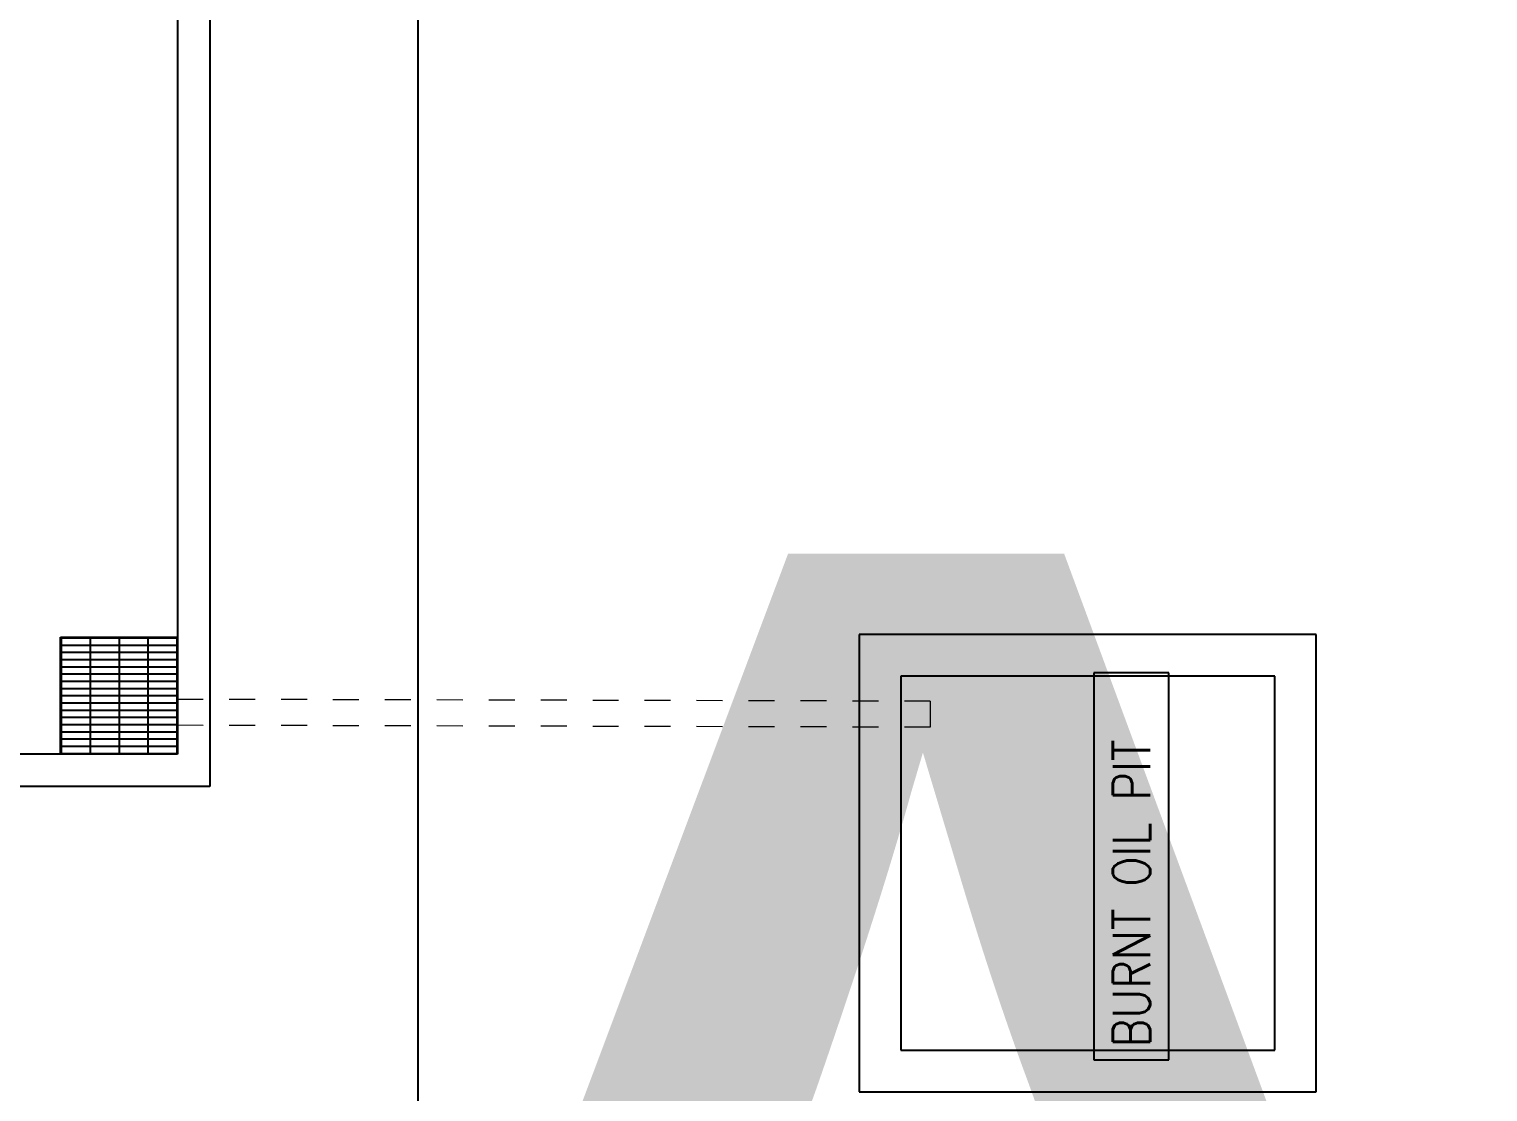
# Model space of a CAD drawing. Header units: metres. Extents: x 531333 to 531754, y 2674782 to 2675087.
# Drawn here: x 531569.25 to 531574.86, y 2674962.27 to 2674966.36 of the extents above; entities that cross this region are included whole.
import ezdxf

# ---------------------------------------------------------------- set-up
doc = ezdxf.new("R2010")
doc.units = ezdxf.units.M
doc.header["$MEASUREMENT"] = 0
doc.linetypes.add('HIDDEN', pattern=[0.375, 0.25, -0.125])
doc.layers.add('IDT', color=7, linetype='Continuous')
doc.layers.add('MMS Block Numbering', color=7, linetype='Continuous')
doc.styles.add('Adani Regular', font='Adani Regular.ttf')
doc.styles.add('RomanS', font='romans.shx')
doc.linetypes.add('FOUNDATION LAYOUT$0$FENCELINE1', pattern='A,6.35,-2.54,[133,ltypeshp.shx,S=2.54,R=0,X=-2.54,Y=0],-2.54,25.4', length=36.83)

# ---------------------------------------------------------------- blocks, each defined once
blk = doc.blocks.new('IDT')
at = {"layer": 'IDT', "color": 253}
for p, q in [((10.1025, 17.9852), (8.3425, 17.9852)), ((8.3425, 17.9852), (8.3425, 16.2252)), ((10.1025, 16.2252), (10.1025, 17.9852)), ((9.1983, 17.8629), (8.9103, 17.8629)), ((8.9103, 17.8629), (8.9103, 16.3725)), ((9.1983, 16.3725), (9.1983, 17.8629)), ((9.9425, 17.8252), (8.5025, 17.8252)), ((8.5025, 17.8252), (8.5025, 16.3852)), ((9.9425, 16.3852), (9.9425, 17.8252)), ((8.5025, 16.3852), (9.9425, 16.3852)), ((8.9103, 16.3725), (9.1983, 16.3725)), ((8.3425, 16.2252), (10.1025, 16.2252))]:
    blk.add_line(p, q, dxfattribs=at)
at = {"layer": 'IDT', "color": 0}
for p, q in [((12.6025, 7.0104), (12.6025, 16.8104)), ((12.6025, 16.8104), (19.5525, 16.8104)), ((12.7275, 7.1354), (12.7275, 16.6854)), ((12.7275, 16.6854), (19.4275, 16.6854)), ((12.7275, 16.6854), (13.1775, 16.6854)), ((12.7275, 16.2354), (12.7275, 16.6854)), ((13.1775, 16.6854), (13.1775, 16.2354)), ((13.1775, 16.2354), (12.7275, 16.2354))]:
    blk.add_line(p, q, dxfattribs=at)
at = {"layer": 'IDT', "color": 0, "linetype": 'Continuous'}
for p, q in [((13.1775, 16.6824), (12.7275, 16.6824)), ((12.7288, 16.6854), (12.7288, 16.2354)), ((12.8399, 16.6854), (12.8399, 16.2354)), ((12.951, 16.6854), (12.951, 16.2354)), ((13.0622, 16.6854), (13.0622, 16.2354)), ((13.1733, 16.6854), (13.1733, 16.2354)), ((13.1775, 16.6546), (12.7275, 16.6546)), ((13.1775, 16.6268), (12.7275, 16.6268)), ((13.1775, 16.599), (12.7275, 16.599)), ((13.1775, 16.5712), (12.7275, 16.5712)), ((13.1775, 16.5435), (12.7275, 16.5435)), ((13.1775, 16.5157), (12.7275, 16.5157)), ((13.1775, 16.4879), (12.7275, 16.4879)), ((13.1775, 16.4601), (12.7275, 16.4601)), ((13.1775, 16.4323), (12.7275, 16.4323)), ((13.1775, 16.4045), (12.7275, 16.4045)), ((13.1775, 16.3768), (12.7275, 16.3768)), ((13.1775, 16.349), (12.7275, 16.349)), ((13.1775, 16.3212), (12.7275, 16.3212)), ((13.1775, 16.2934), (12.7275, 16.2934)), ((13.1775, 16.2656), (12.7275, 16.2656)), ((13.1775, 16.2379), (12.7275, 16.2379))]:
    blk.add_line(p, q, dxfattribs=at)
at = {"layer": 'IDT', "color": 253, "linetype": 'HIDDEN', "lineweight": 0, "ltscale": 0.3}
for p, q in [((9.8284, 16.5818), (12.7275, 16.5744)), ((9.8288, 16.4818), (9.8288, 16.5818)), ((9.8284, 16.4818), (12.7275, 16.4744))]:
    blk.add_line(p, q, dxfattribs=at)
at = {"layer": 'IDT', "color": 7, "linetype": 'FOUNDATION LAYOUT$0$FENCELINE1', "ltscale": 0.01}
blk.add_lwpolyline([(19.9107, 22.4854), (11.801, 22.4854), (11.801, 6.2104), (19.7314, 6.2104), (25.552, 6.2104), (25.552, 9.0601)], dxfattribs=at)
at = {"layer": 'IDT', "color": 7, "style": 'RomanS', "width": 0.85}
blk.add_text('BURNT OIL PIT', height=0.144, rotation=270, dxfattribs=at).set_placement((8.9823, 17.8142))

msp = doc.modelspace()

# ---------------------------------------------------------------- block references
at = {"layer": 'IDT', "color": 8, "rotation": 180}
msp.add_blockref('IDT', (531582.5433, 2674980.2589), dxfattribs=at)

# ---------------------------------------------------------------- texts
at = {"layer": 'MMS Block Numbering', "insert": (531582.7132, 2674954.2912), "char_height": 7.5, "attachment_point": 5, "style": 'Adani Regular'}
msp.add_mtext_dynamic_manual_height_columns('A16b-\\PBL-13', width=41.53538, gutter_width=1, heights=[0], dxfattribs=at)

doc.saveas('drawing.dxf')
